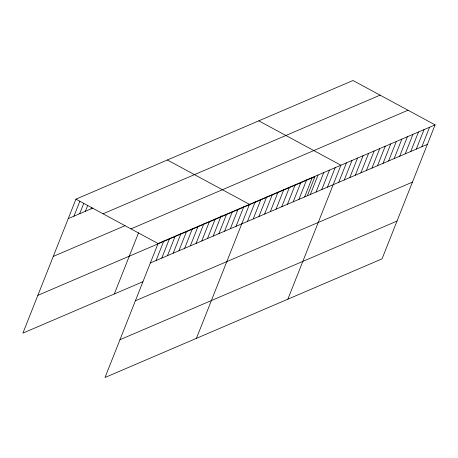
<?xml version="1.0" encoding="UTF-8"?>
<svg xmlns="http://www.w3.org/2000/svg" width="458" height="458" viewBox="0 0 458 458"><rect width="100%" height="100%" fill="white"/><g stroke="black" fill="none" stroke-linecap="round" stroke-linejoin="round"><path stroke-width="0.69" d="M435.1 124.879L158.056 243.519L105.008 377.495L382.058 258.85L435.1 124.879L352.992 80.505L75.942 199.15L22.9 333.121L142.896 281.733M73.944 216.182L79.858 201.245M79.658 213.737L83.774 203.346M85.371 211.293L87.684 205.447M91.085 208.842L91.6 207.543M114.323 293.967L138.534 232.83M156.052 260.556L163.769 241.074M161.766 258.106L169.483 238.624M167.479 255.661L175.196 236.179M173.198 253.217L180.91 233.735M178.912 250.766L186.624 231.284M184.626 248.322L192.337 228.84M190.339 245.872L198.051 226.389M196.053 243.427L203.764 223.945M201.766 240.982L209.478 221.495M207.48 238.532L215.197 219.05M213.193 236.088L221.225 215.741M218.907 233.637L226.624 214.155M224.62 231.193L232.338 211.71M230.34 228.742L238.051 209.26M236.053 226.298L243.765 206.816M196.436 338.342L249.478 204.365L167.37 159.997M247.48 221.403L255.192 201.921M253.194 218.958L260.905 199.476M258.907 216.508L266.619 197.026M264.621 214.063L272.333 194.581M270.334 211.619L278.052 192.131M276.048 209.169L283.765 189.686M281.762 206.724L289.479 187.242M287.475 204.274L295.192 184.792M293.194 201.829L300.906 182.347M298.908 199.379L306.62 179.897M304.622 196.934L312.333 177.452M307.427 195.589L314.904 176.696L37.859 295.341M310.335 194.49L318.047 175.002M316.049 192.039L323.76 172.557M321.762 189.595L329.474 170.113M327.476 187.145L335.187 167.662M287.859 299.189L340.907 165.218L258.793 120.843M338.731 182.324L346.443 162.842M344.273 179.954L351.984 160.472M349.815 177.584L357.526 158.096M355.356 175.208L363.068 155.726M360.893 172.838L368.61 153.35M366.434 170.462L374.152 150.98M371.976 168.092L379.693 148.61M377.518 165.716L385.23 146.234M383.06 163.346L390.771 143.864M388.602 160.97L396.313 141.488M394.143 158.6L401.855 139.118M399.679 156.224L407.397 136.742M405.221 153.854L412.939 134.371M410.763 151.478L418.475 131.996M416.305 149.108L424.016 129.625M421.847 146.732L429.558 127.25M68.231 218.632L92.991 208.029M103.039 213.789L380.088 95.149M53.271 256.411L125.017 225.691M130.959 228.88L408.004 110.235M150.339 263.001L427.388 144.362M135.379 300.786L412.429 182.141M119.967 339.71L397.017 221.071M75.942 199.15L158.056 243.519"/></g></svg>
